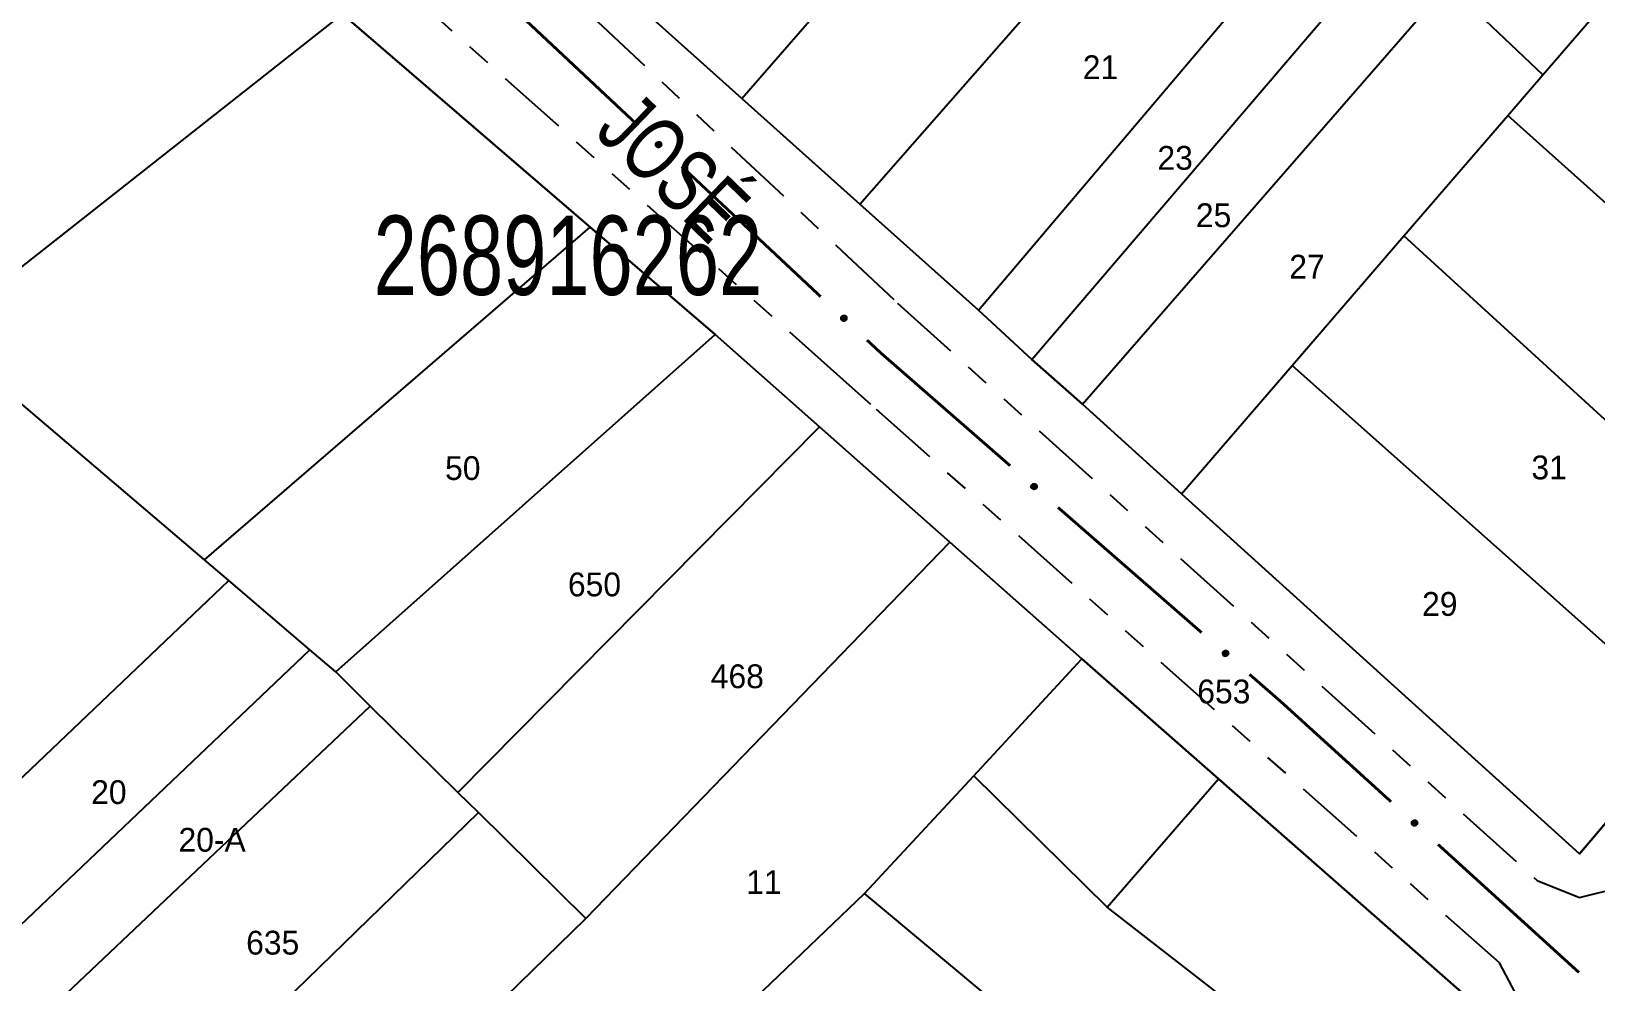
# Model space of a CAD drawing. Extents: x 209193 to 212081, y 4877574 to 4880493.
# Drawn here: x 210200.9 to 210299.5, y 4878630.1 to 4878690 of the extents above; entities that cross this region are included whole.
import ezdxf
from ezdxf.enums import TextEntityAlignment as Align

# ---------------------------------------------------------------- set-up
doc = ezdxf.new("R2010")
doc.units = 0
doc.header["$LTSCALE"] = 1.5
doc.header["$MEASUREMENT"] = 0
doc.linetypes.add('TRACO_25', pattern=[8, 3, -1, 1, -1, 1, -1])
for name, color, linetype in [('CD_MALHA_LOTES', 7, 'CONTINUOUS'), ('CD_TXT_QUADRA', 255, 'CONTINUOUS'), ('RU-QUADRA', 210, 'CONTINUOUS'), ('SV-EIXO-RUA-N-PAV', 6, 'CONTINUOUS'), ('SV-RUA-NAO-PAV', 7, 'CONTINUOUS'), ('SV-TXT-RUA-N-PAV', 7, 'CONTINUOUS'), ('Th_NmrPort', 1, 'CONTINUOUS')]:
    doc.layers.add(name, color=color, linetype=linetype)
doc.styles.add('ARIAL', font='ARIAL.SHX')

msp = doc.modelspace()

# ---------------------------------------------------------------- linework, layer by layer
at = {"layer": 'CD_MALHA_LOTES', "linetype": 'Continuous', "flags": 128}
for points in [[(210245.714173, 4878685.744901), (210269.417239, 4878712.974404)], [(210253.1485, 4878679.084623), (210276.680702, 4878705.915506)], [(210260.61, 4878672.4), (210283.440286, 4878699.346296)], [(210263.961997, 4878669.292067), (210286.914393, 4878696.147931)], [(210245.714173, 4878685.744901), (210238.097114, 4878692.568887)], [(210267.162262, 4878666.470938), (210290.180768, 4878692.924191)], [(210296.153957, 4878687.233138), (210290.180768, 4878692.924191)], [(210296.153957, 4878687.233138), (210299.890502, 4878691.567499)], [(210195.079635, 4878670.999976), (210220.556594, 4878691.044809)], [(210220.556594, 4878691.044809), (210236.153751, 4878677.633727)], [(210293.94522, 4878684.671021), (210296.153957, 4878687.233138)], [(210253.1485, 4878679.084623), (210245.714173, 4878685.744901)], [(210287.4058, 4878677.085347), (210293.94522, 4878684.671021)], [(210318.964839, 4878662.276905), (210293.94522, 4878684.671021)], [(210260.61, 4878672.4), (210253.1485, 4878679.084623)], [(210211.850482, 4878656.674692), (210236.153751, 4878677.633727)], [(210236.153751, 4878677.633727), (210244.02, 4878670.87)], [(210280.36348, 4878668.916313), (210287.4058, 4878677.085347)], [(210312.249046, 4878654.374805), (210287.4058, 4878677.085347)], [(210263.961997, 4878669.292067), (210260.61, 4878672.4)], [(210220.125129, 4878649.606672), (210244.02, 4878670.87)], [(210244.02, 4878670.87), (210250.592999, 4878665.056409)], [(210267.162262, 4878666.470938), (210263.961997, 4878669.292067)], [(210273.394068, 4878660.831854), (210280.36348, 4878668.916313)], [(210305.570998, 4878646.517117), (210280.36348, 4878668.916313)], [(210211.850482, 4878656.674692), (210200.068415, 4878666.738671)], [(210273.394068, 4878660.831854), (210267.162262, 4878666.470938)], [(210227.823874, 4878642.017574), (210250.592999, 4878665.056409)], [(210250.592999, 4878665.056409), (210258.816714, 4878657.782816)], [(210298.46, 4878638.15), (210273.394068, 4878660.831854)], [(210235.878132, 4878634.078026), (210258.816714, 4878657.782816)], [(210258.816714, 4878657.782816), (210267.13, 4878650.43)], [(210213.389632, 4878655.359984), (210211.850482, 4878656.674692)], [(210192.005822, 4878634.994472), (210213.389632, 4878655.359984)], [(210218.491641, 4878651.001961), (210213.389632, 4878655.359984)], [(210196.770588, 4878630.340431), (210218.491641, 4878651.001961)], [(210220.125129, 4878649.606672), (210218.491641, 4878651.001961)], [(210260.313911, 4878643.066234), (210267.13, 4878650.43)], [(210267.13, 4878650.43), (210275.734148, 4878642.87164)], [(210222.304729, 4878647.458114), (210220.125129, 4878649.606672)], [(210200.442662, 4878626.753689), (210222.304729, 4878647.458114)], [(210227.823874, 4878642.017574), (210222.304729, 4878647.458114)], [(210305.570998, 4878646.517117), (210298.46, 4878638.15)], [(210253.44, 4878635.64), (210260.313911, 4878643.066234)], [(210268.717008, 4878634.782481), (210260.313911, 4878643.066234)], [(210268.717008, 4878634.782481), (210275.734148, 4878642.87164)], [(210275.734148, 4878642.87164), (210291.73, 4878628.82)], [(210229.114156, 4878640.745669), (210227.823874, 4878642.017574)], [(210207.567554, 4878619.794369), (210229.114156, 4878640.745669)], [(210235.878132, 4878634.078026), (210229.114156, 4878640.745669)], [(210246.06748, 4878628.584983), (210253.44, 4878635.64)], [(210278.996394, 4878614.303689), (210253.44, 4878635.64)], [(210230.846611, 4878629.148008), (210235.878132, 4878634.078026)], [(210285.508048, 4878621.726975), (210268.717008, 4878634.782481)]]:
    msp.add_lwpolyline(points, dxfattribs=at)
at = {"layer": 'RU-QUADRA', "linetype": 'Continuous', "flags": 128}
for points in [[(210200.442662, 4878626.753689), (210207.567554, 4878619.794369), (210214.444726, 4878613.077011), (210221.520349, 4878605.53139), (210228.02, 4878598.6), (210231.787345, 4878595.072852), (210236.319342, 4878591.140804), (210249.16, 4878580), (210257.118635, 4878589.172956), (210261.626646, 4878594.368796), (210266.016885, 4878599.428893), (210272.23, 4878606.59), (210278.996394, 4878614.303689), (210285.508048, 4878621.726975), (210291.73, 4878628.82), (210275.734148, 4878642.87164), (210267.13, 4878650.43), (210258.816714, 4878657.782816), (210250.592999, 4878665.056409), (210244.02, 4878670.87), (210236.153751, 4878677.633727), (210220.556594, 4878691.044809), (210205.499462, 4878704.497005), (210199.538986, 4878709.822156)], [(210238.097114, 4878692.568887), (210245.714173, 4878685.744901), (210251.949452, 4878680.158828), (210253.1485, 4878679.084623), (210260.61, 4878672.4), (210263.961997, 4878669.292067), (210267.162262, 4878666.470938), (210273.394068, 4878660.831854), (210298.46, 4878638.15), (210305.570998, 4878646.517117), (210312.249046, 4878654.374805), (210318.964839, 4878662.276905), (210325.102331, 4878669.498553), (210331.351599, 4878676.851719), (210339.05, 4878685.91), (210314.16, 4878708.12)]]:
    msp.add_lwpolyline(points, dxfattribs=at)
at = {"layer": 'SV-EIXO-RUA-N-PAV', "const_width": 0.18}
for points in [[(210230.244135, 4878692.405897), (210238.998581, 4878684.198603)], [(210241.91673, 4878681.462839), (210250.671177, 4878673.255545)], [(210253.589326, 4878670.519781), (210254.318863, 4878669.83584)], [(210254.318863, 4878669.83584), (210254.427973, 4878669.733549)], [(210254.427973, 4878669.733549), (210262.606309, 4878662.602851)], [(210265.621242, 4878659.974129), (210274.66604, 4878652.087962)], [(210277.680972, 4878649.459239), (210279.188439, 4878648.144878)], [(210279.188439, 4878648.144878), (210279.723972, 4878647.677946)], [(210279.723972, 4878647.677946), (210286.598389, 4878641.429982)], [(210289.558472, 4878638.739646), (210298.43872, 4878630.668637)]]:
    msp.add_lwpolyline(points, dxfattribs=at)
at = {"layer": 'SV-EIXO-RUA-N-PAV'}
for points in [[(210240.428124, 4878683.009298), (210240.47698, 4878683.011567), (210240.519433, 4878683.003527), (210240.552911, 4878682.98663), (210240.578601, 4878682.963985), (210240.602274, 4878682.937858), (210240.62033, 4878682.90625), (210240.632599, 4878682.86673), (210240.635219, 4878682.817737), (210240.624125, 4878682.774789), (210240.609315, 4878682.741081), (210240.587244, 4878682.712933), (210240.561478, 4878682.690362), (210240.528025, 4878682.672692), (210240.487854, 4878682.66065), (210240.438526, 4878682.659207), (210240.39696, 4878682.667375), (210240.365008, 4878682.684569), (210240.33685, 4878682.706936), (210240.313002, 4878682.7339), (210240.295457, 4878682.765029), (210240.283405, 4878682.805497), (210240.282626, 4878682.854202), (210240.290299, 4878682.895752), (210240.30704, 4878682.927938), (210240.329685, 4878682.955163), (210240.355602, 4878682.979226), (210240.386619, 4878682.998698), (210240.428124, 4878683.009298)], [(210252.100719, 4878672.06624), (210252.149575, 4878672.068509), (210252.192028, 4878672.060469), (210252.225506, 4878672.043572), (210252.251196, 4878672.020927), (210252.27487, 4878671.994799), (210252.292925, 4878671.963192), (210252.305194, 4878671.923672), (210252.307815, 4878671.874679), (210252.29672, 4878671.831731), (210252.28191, 4878671.798023), (210252.25984, 4878671.769875), (210252.234073, 4878671.747304), (210252.20062, 4878671.729634), (210252.160449, 4878671.717592), (210252.111121, 4878671.716149), (210252.069555, 4878671.724317), (210252.037603, 4878671.741511), (210252.009446, 4878671.763878), (210251.985597, 4878671.790842), (210251.968052, 4878671.821971), (210251.956, 4878671.862439), (210251.955221, 4878671.911144), (210251.962894, 4878671.952694), (210251.979635, 4878671.98488), (210252.00228, 4878672.012105), (210252.028197, 4878672.036167), (210252.059214, 4878672.05564), (210252.100719, 4878672.06624)], [(210264.077821, 4878661.465885), (210264.126563, 4878661.469915), (210264.169279, 4878661.463412), (210264.203345, 4878661.447734), (210264.229835, 4878661.42603), (210264.254435, 4878661.400773), (210264.273619, 4878661.369837), (210264.287305, 4878661.330786), (210264.291691, 4878661.281919), (210264.282153, 4878661.238599), (210264.268569, 4878661.204379), (210264.247528, 4878661.175453), (210264.222592, 4878661.151967), (210264.189799, 4878661.133102), (210264.150089, 4878661.119619), (210264.100845, 4878661.116398), (210264.059011, 4878661.12306), (210264.026459, 4878661.139091), (210263.997513, 4878661.160428), (210263.972708, 4878661.186514), (210263.954051, 4878661.21699), (210263.940548, 4878661.256996), (210263.938012, 4878661.305642), (210263.944182, 4878661.347442), (210263.95975, 4878661.38021), (210263.981399, 4878661.408235), (210264.006431, 4878661.433216), (210264.036725, 4878661.453795), (210264.077821, 4878661.465885)], [(210276.137552, 4878650.950996), (210276.186294, 4878650.955026), (210276.22901, 4878650.948523), (210276.263075, 4878650.932844), (210276.289566, 4878650.91114), (210276.314166, 4878650.885884), (210276.33335, 4878650.854948), (210276.347036, 4878650.815897), (210276.351422, 4878650.76703), (210276.341884, 4878650.72371), (210276.3283, 4878650.68949), (210276.307259, 4878650.660564), (210276.282323, 4878650.637077), (210276.24953, 4878650.618213), (210276.209819, 4878650.604729), (210276.160575, 4878650.601508), (210276.118742, 4878650.608171), (210276.08619, 4878650.624201), (210276.057244, 4878650.645539), (210276.032438, 4878650.671625), (210276.013782, 4878650.7021), (210276.000278, 4878650.742107), (210275.997743, 4878650.790753), (210276.003912, 4878650.832553), (210276.019481, 4878650.865321), (210276.04113, 4878650.893346), (210276.066161, 4878650.918327), (210276.096456, 4878650.938906), (210276.137552, 4878650.950996)], [(210288.046142, 4878640.262913), (210288.094957, 4878640.265937), (210288.137529, 4878640.258554), (210288.171264, 4878640.242177), (210288.197301, 4878640.219931), (210288.221375, 4878640.194173), (210288.239917, 4878640.162848), (210288.252796, 4878640.123522), (210288.256173, 4878640.074576), (210288.245744, 4878640.031461), (210288.231457, 4878639.997529), (210288.209824, 4878639.969043), (210288.184409, 4878639.946076), (210288.151233, 4878639.927891), (210288.111253, 4878639.91523), (210288.061953, 4878639.913025), (210288.020266, 4878639.920549), (210287.988052, 4878639.937247), (210287.959552, 4878639.959177), (210287.93529, 4878639.985769), (210287.917266, 4878640.016623), (210287.90459, 4878640.056899), (210287.903058, 4878640.105587), (210287.910088, 4878640.147251), (210287.926329, 4878640.179691), (210287.948551, 4878640.207263), (210287.974093, 4878640.231723), (210288.004806, 4878640.251673), (210288.046142, 4878640.262913)]]:
    msp.add_lwpolyline(points, close=True, dxfattribs=at)
for points in [[(210240.282626, 4878682.854202), (210240.528025, 4878682.672692)], [(210240.283405, 4878682.805497), (210240.487854, 4878682.66065)], [(210240.286863, 4878682.828339), (210240.505369, 4878682.66838)], [(210240.287361, 4878682.872762), (210240.540583, 4878682.683996)], [(210240.290299, 4878682.895752), (210240.561478, 4878682.690362)], [(210240.295076, 4878682.783232), (210240.457213, 4878682.664896)], [(210240.295457, 4878682.765029), (210240.438526, 4878682.659207)], [(210240.300675, 4878682.90891), (210240.571816, 4878682.703346)], [(210240.30704, 4878682.927938), (210240.587244, 4878682.712933)], [(210240.30783, 4878682.74696), (210240.412728, 4878682.667322)], [(210240.313002, 4878682.7339), (210240.39696, 4878682.667375)], [(210240.319962, 4878682.939459), (210240.59521, 4878682.726304)], [(210240.329685, 4878682.955163), (210240.609315, 4878682.741081)], [(210240.346156, 4878682.965403), (210240.61431, 4878682.762638)], [(210240.355602, 4878682.979226), (210240.624125, 4878682.774789)], [(210240.374464, 4878682.985624), (210240.626629, 4878682.79972)], [(210240.386619, 4878682.998698), (210240.635219, 4878682.817737)], [(210240.406755, 4878683.002111), (210240.630051, 4878682.843271)], [(210240.428124, 4878683.009298), (210240.632599, 4878682.86673)], [(210240.454786, 4878683.009453), (210240.620781, 4878682.891241)], [(210240.47698, 4878683.011567), (210240.62033, 4878682.90625)], [(210240.5012, 4878683.007088), (210240.604169, 4878682.927389)], [(210240.519433, 4878683.003527), (210240.602274, 4878682.937858)], [(210251.955221, 4878671.911144), (210252.20062, 4878671.729634)], [(210251.956, 4878671.862439), (210252.160449, 4878671.717592)], [(210251.959458, 4878671.885281), (210252.177964, 4878671.725322)], [(210251.959956, 4878671.929704), (210252.213179, 4878671.740938)], [(210251.962894, 4878671.952694), (210252.234073, 4878671.747304)], [(210251.967671, 4878671.840174), (210252.129808, 4878671.721838)], [(210251.968052, 4878671.821971), (210252.111121, 4878671.716149)], [(210251.97327, 4878671.965852), (210252.244412, 4878671.760288)], [(210251.979635, 4878671.98488), (210252.25984, 4878671.769875)], [(210251.980425, 4878671.803902), (210252.085323, 4878671.724264)], [(210251.985597, 4878671.790842), (210252.069555, 4878671.724317)], [(210251.992558, 4878671.996401), (210252.267805, 4878671.783246)], [(210252.00228, 4878672.012105), (210252.28191, 4878671.798023)], [(210252.018751, 4878672.022345), (210252.286906, 4878671.81958)], [(210252.028197, 4878672.036167), (210252.29672, 4878671.831731)], [(210252.04706, 4878672.042566), (210252.299225, 4878671.856662)], [(210252.059214, 4878672.05564), (210252.307815, 4878671.874679)], [(210252.07935, 4878672.059053), (210252.302647, 4878671.900213)], [(210252.100719, 4878672.06624), (210252.305194, 4878671.923672)], [(210252.127382, 4878672.066395), (210252.293376, 4878671.948183)], [(210252.149575, 4878672.068509), (210252.292925, 4878671.963192)], [(210252.173795, 4878672.06403), (210252.276764, 4878671.984331)], [(210252.192028, 4878672.060469), (210252.27487, 4878671.994799)], [(210263.938012, 4878661.305642), (210264.189799, 4878661.133102)], [(210263.940548, 4878661.256996), (210264.150089, 4878661.119619)], [(210263.942075, 4878661.324361), (210264.201941, 4878661.144852)], [(210263.94318, 4878661.279949), (210264.167313, 4878661.127975)], [(210263.944182, 4878661.347442), (210264.222592, 4878661.151967)], [(210263.953014, 4878661.235167), (210264.119314, 4878661.122756)], [(210263.954051, 4878661.21699), (210264.100845, 4878661.116398)], [(210263.954076, 4878661.360966), (210264.232456, 4878661.165315)], [(210263.95975, 4878661.38021), (210264.247528, 4878661.175453)], [(210263.967068, 4878661.199379), (210264.07477, 4878661.123577)], [(210263.972249, 4878661.39219), (210264.255006, 4878661.189102)], [(210263.972708, 4878661.186514), (210264.059011, 4878661.12306)], [(210263.981399, 4878661.408235), (210264.268569, 4878661.204379)], [(210263.99749, 4878661.419062), (210264.272784, 4878661.226102)], [(210264.006431, 4878661.433216), (210264.282153, 4878661.238599)], [(210264.02505, 4878661.440291), (210264.283757, 4878661.263604)], [(210264.036725, 4878661.453795), (210264.291691, 4878661.281919)], [(210264.056725, 4878661.457932), (210264.285606, 4878661.307251)], [(210264.077821, 4878661.465885), (210264.287305, 4878661.330786)], [(210264.104461, 4878661.467002), (210264.274611, 4878661.354854)], [(210264.126563, 4878661.469915), (210264.273619, 4878661.369837)], [(210264.150929, 4878661.466313), (210264.256706, 4878661.390379)], [(210264.169279, 4878661.463412), (210264.254435, 4878661.400773)], [(210275.997743, 4878650.790753), (210276.24953, 4878650.618213)], [(210276.000278, 4878650.742107), (210276.209819, 4878650.604729)], [(210276.001805, 4878650.809472), (210276.261672, 4878650.629963)], [(210276.00291, 4878650.76506), (210276.227044, 4878650.613086)], [(210276.003912, 4878650.832553), (210276.282323, 4878650.637077)], [(210276.012745, 4878650.720278), (210276.179045, 4878650.607867)], [(210276.013782, 4878650.7021), (210276.160575, 4878650.601508)], [(210276.013807, 4878650.846076), (210276.292187, 4878650.650426)], [(210276.019481, 4878650.865321), (210276.307259, 4878650.660564)], [(210276.026799, 4878650.684489), (210276.134501, 4878650.608687)], [(210276.03198, 4878650.877301), (210276.314737, 4878650.674213)], [(210276.04113, 4878650.893346), (210276.3283, 4878650.68949)], [(210276.05722, 4878650.904173), (210276.332514, 4878650.711213)], [(210276.066161, 4878650.918327), (210276.341884, 4878650.72371)], [(210276.084781, 4878650.925402), (210276.343488, 4878650.748714)], [(210276.096456, 4878650.938906), (210276.351422, 4878650.76703)], [(210276.116456, 4878650.943043), (210276.345336, 4878650.792361)], [(210276.137552, 4878650.950996), (210276.347036, 4878650.815897)], [(210276.164191, 4878650.952112), (210276.334342, 4878650.839965)], [(210276.186294, 4878650.955026), (210276.33335, 4878650.854948)], [(210276.21066, 4878650.951424), (210276.316437, 4878650.87549)], [(210276.22901, 4878650.948523), (210276.314166, 4878650.885884)], [(210276.032438, 4878650.671625), (210276.118742, 4878650.608171)], [(210287.903058, 4878640.105587), (210288.151233, 4878639.927891)], [(210287.90459, 4878640.056899), (210288.111253, 4878639.91523)], [(210287.907506, 4878640.124218), (210288.163616, 4878639.939388)], [(210287.907695, 4878640.079793), (210288.128646, 4878639.923229)], [(210287.910088, 4878640.147251), (210288.184409, 4878639.946076)], [(210287.916603, 4878640.034818), (210288.08055, 4878639.919001)], [(210287.917266, 4878640.016623), (210288.061953, 4878639.913025)], [(210287.92026, 4878640.160568), (210288.194546, 4878639.959218)], [(210287.926329, 4878640.179691), (210288.209824, 4878639.969043)], [(210287.929917, 4878639.998747), (210288.036033, 4878639.92074)], [(210287.93529, 4878639.985769), (210288.020266, 4878639.920549)], [(210287.939073, 4878640.19141), (210288.217582, 4878639.982535)], [(210287.948551, 4878640.207263), (210288.231457, 4878639.997529)], [(210287.964862, 4878640.217757), (210288.236118, 4878640.019161)], [(210287.974093, 4878640.231723), (210288.245744, 4878640.031461)], [(210287.992855, 4878640.238412), (210288.247863, 4878640.056428)], [(210288.004806, 4878640.251673), (210288.256173, 4878640.074576)], [(210288.024886, 4878640.255397), (210288.250611, 4878640.100027)], [(210288.046142, 4878640.262913), (210288.252796, 4878640.123522)], [(210288.072799, 4878640.26348), (210288.2406, 4878640.147847)], [(210288.094957, 4878640.265937), (210288.239917, 4878640.162848)], [(210288.119243, 4878640.261833), (210288.223432, 4878640.183734)], [(210288.137529, 4878640.258554), (210288.221375, 4878640.194173)]]:
    msp.add_lwpolyline(points, dxfattribs=at)
at = {"layer": 'SV-RUA-NAO-PAV', "linetype": 'TRACO_25'}
for points in [[(210218.79, 4878707.31, 11.491467), (210251.993671, 4878676.158394, 11.491467), (210255.52, 4878672.85, 11.74499), (210295.8, 4878636.46, 11.480904), (210298.46, 4878635.4, 11.523158), (210301.09, 4878636.05, 11.523158), (210309.97, 4878646.05, 11.618229), (210341.07, 4878683.08, 11.734427), (210342.42, 4878686.03, 11.797809), (210341.15, 4878688.08, 11.829498), (210281.92, 4878740.03, 11.755554), (210250.986144, 4878767.307741, 11.755554), (210234.37, 4878781.96, 11.40696), (210230.57, 4878784.13, 11.354142), (210227.86, 4878783.85, 11.343578), (210216.69, 4878771.22, 11.311888), (210187.617352, 4878736.680987, 12.110403), (210187.626505, 4878733.611866, 12.120584), (210188.985869, 4878731.032636, 12.130763), (210204.883225, 4878718.236662, 12.161304)], [(210210.63, 4878610.81, 11.068928), (210246.96, 4878577.88, 10.699206), (210249.75, 4878576.68, 10.699206), (210252.28, 4878577.59, 10.699206), (210253.072391, 4878578.568299, 10.699206), (210267.88, 4878596.85, 10.847095), (210293.26, 4878626.43, 11.459777), (210294.42, 4878629.41, 11.470341), (210293.42, 4878631.27, 11.565412), (210253.84, 4878666.45, 11.671046), (210252.083663, 4878668.016937, 11.671046), (210213.78, 4878702.19, 11.554848), (210185.544581, 4878727.063696, 11.998422), (210183.034413, 4878726.963668, 12.008602), (210181.993435, 4878726.34811, 12.008602), (210180.413839, 4878725.414052, 12.018783), (210175.094055, 4878719.353113, 12.018783), (210159.055926, 4878701.080541, 11.957702), (210142.599408, 4878680.805978, 11.978062), (210141.968493, 4878677.616878, 11.978062), (210142.887785, 4878674.867686, 11.967882), (210172.701693, 4878646.766413, 11.998422)]]:
    msp.add_polyline3d(points, close=True, dxfattribs=at)

# ---------------------------------------------------------------- texts
at = {"layer": 'CD_TXT_QUADRA', "style": 'ARIAL', "width": 0.7}
msp.add_text('268916262', height=5, dxfattribs=at).set_placement((210222.517062, 4878673.362496))
at = {"layer": 'SV-TXT-RUA-N-PAV', "style": 'ARIAL', "width": 0.7}
msp.add_text('JOSÉ', height=4, rotation=316, dxfattribs=at).set_placement((210236.349027, 4878683.527841))
at = {"layer": 'Th_NmrPort', "color": 1}
for s, p in [('21', (210267.180559, 4878687.71047)), ('23', (210271.883839, 4878681.999344)), ('25', (210274.304043, 4878678.38562)), ('27', (210280.187812, 4878675.142659)), ('50', (210227.013686, 4878662.453751)), ('31', (210295.438149, 4878662.492924)), ('650', (210234.750834, 4878655.123723)), ('29', (210288.553387, 4878653.892516)), ('468', (210243.747713, 4878649.335033)), ('653', (210274.391624, 4878648.376616)), ('20', (210204.71963, 4878642.034682)), ('20-A', (210210.222361, 4878639.031369)), ('11', (210245.979498, 4878636.362788)), ('635', (210214.483686, 4878632.5496))]:
    msp.add_text(s, height=1.5, dxfattribs=at).set_placement(p, align=Align.MIDDLE_LEFT)

doc.saveas('drawing.dxf')
